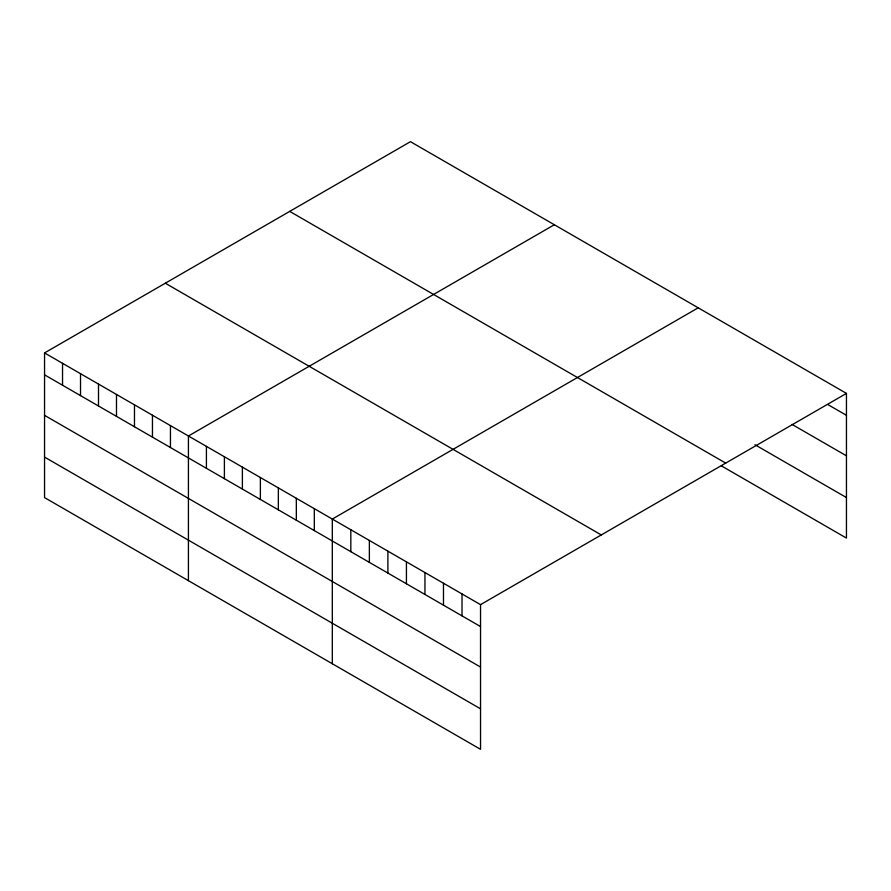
<?xml version="1.0" encoding="UTF-8"?>
<svg xmlns="http://www.w3.org/2000/svg" width="891" height="891" viewBox="0 0 891 891"><rect width="100%" height="100%" fill="white"/><g stroke="black" fill="none" stroke-linecap="round" stroke-linejoin="round"><path stroke-width="1.34" d="M44.55 352.925L480.539 604.644L480.539 749.32L44.55 497.601L44.55 352.925L410.461 141.68L846.45 393.399L846.45 538.075L721.376 465.859M554.336 224.744L188.424 436L188.424 580.676M698.21 307.807L332.31 519.063L332.31 663.739M480.539 604.644L846.45 393.399M827.917 404.603L846.45 415.306M792.021 424.394L846.45 455.813M754.955 444.732L846.45 497.557M289.709 211.39L725.697 463.108M165.303 283.215L601.291 534.934M44.55 374.844L480.539 626.562M44.55 415.351L480.539 667.069M44.55 457.094L480.539 708.813M462.017 593.952L462.017 615.859M443.484 583.249L443.484 605.167M424.951 572.557L424.951 594.464M406.43 561.853L406.43 583.761M387.897 551.161L387.897 573.069M369.364 540.458L369.364 562.366M350.831 529.766L350.831 551.674M314.323 508.683L314.323 530.591M296.335 498.292L296.335 520.21M278.348 487.912L278.348 509.819M260.372 477.531L260.372 499.439M242.385 467.151L242.385 489.059M224.398 456.76L224.398 478.667M206.411 446.38L206.411 468.287M170.448 425.608L170.448 447.527M152.461 415.228L152.461 437.136M134.474 404.848L134.474 426.756M116.487 394.457L116.487 416.375M98.5 384.077L98.5 405.984M80.524 373.697L80.524 395.604M62.537 363.316L62.537 385.224"/></g></svg>
